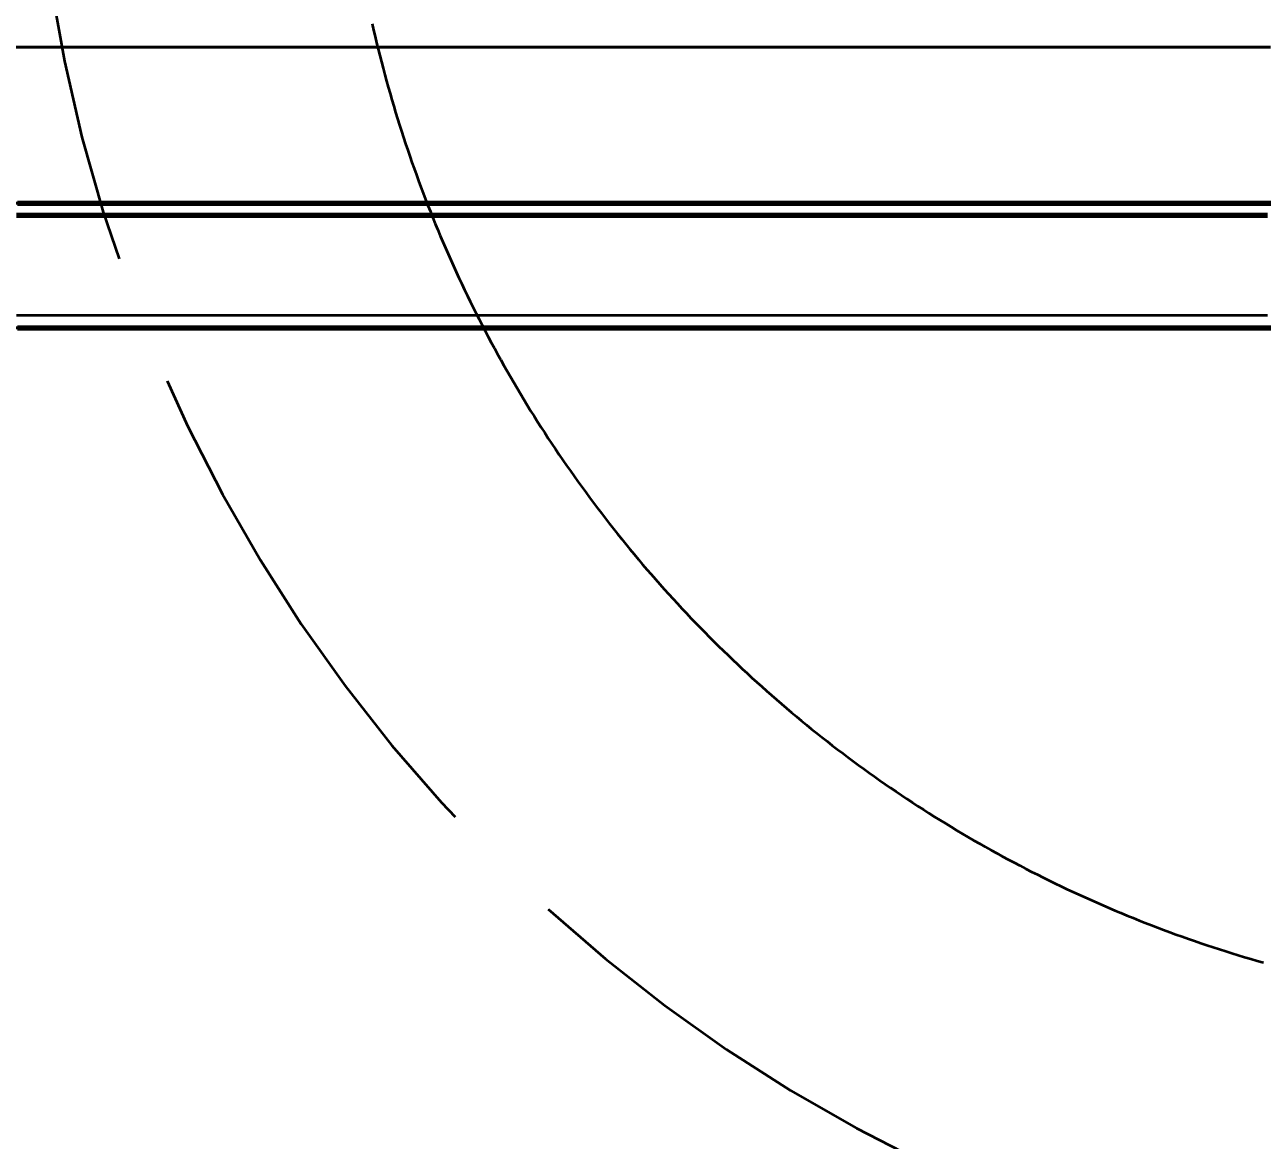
# Model space of a CAD drawing. Header units: millimetres. Extents: x 0 to 2382, y 0 to 420.
# Drawn here: x 144.44 to 153.87, y 222.36 to 230.86 of the extents above; entities that cross this region are included whole.
import ezdxf

# ---------------------------------------------------------------- set-up
doc = ezdxf.new("R2010")
doc.units = ezdxf.units.MM
doc.linetypes.add('IRAM-E-TRAZOS', pattern=[5, 4, -1])
for name, color, linetype, lineweight in [('01-VISIBLE', 7, 'CONTINUOUS', 70), ('02-OCULTA', 4, 'IRAM-E-TRAZOS', 35), ('04-COTA', 3, 'CONTINUOUS', 18)]:
    doc.layers.add(name, color=color, linetype=linetype, lineweight=lineweight)
doc.styles.add('ISO3098', font='isocpeur.ttf')
doc.dimstyles.new('FLAMA-IRAM', dxfattribs={"dimtxt": 3.5, "dimasz": 3.5, "dimexe": 2, "dimexo": 1.5, "dimgap": 1, "dimtad": 1, "dimdec": 1, "dimtxsty": 'ISO3098', "dimblk": 'IRAM_FLECHA', "dimblk1": 'IRAM_FLECHA', "dimblk2": 'IRAM_FLECHA', "dimcen": 2.5, "dimclrd": 256, "dimclre": 256, "dimclrt": 256, "dimazin": 3, "dimtfac": 1, "dimtmove": 0, "dimatfit": 3, "dimlwd": 18, "dimlwe": 18})

# ---------------------------------------------------------------- blocks, each defined once
blk = doc.blocks.new('IRAM_FLECHA')
blk.add_solid([(0, 0), (-1, 0.125), (-1, -0.125)])

msp = doc.modelspace()

# ---------------------------------------------------------------- linework, layer by layer
at = {"layer": '01-VISIBLE'}
for points in [[(144.3875, 229.5), (144.485, 229.5), (144.5825, 229.5), (144.68, 229.5), (144.7775, 229.5), (144.875, 229.5), (144.9725, 229.5), (145.07, 229.5), (145.1675, 229.5), (145.265, 229.5), (145.3625, 229.5), (145.46, 229.5), (145.5575, 229.5), (145.655, 229.5), (145.7525, 229.5), (145.85, 229.5), (145.9475, 229.5), (146.045, 229.5), (146.1425, 229.5), (146.24, 229.5), (146.3375, 229.5), (146.435, 229.5), (146.5325, 229.5), (146.63, 229.5), (146.7275, 229.5), (146.825, 229.5), (146.9225, 229.5), (147.02, 229.5), (147.1175, 229.5), (147.215, 229.5), (147.3125, 229.5), (147.41, 229.5), (147.5075, 229.5), (147.605, 229.5), (147.7025, 229.5), (147.8, 229.5), (147.8975, 229.5), (147.995, 229.5), (148.0925, 229.5), (148.19, 229.5), (148.2875, 229.5), (148.385, 229.5), (148.4825, 229.5), (148.58, 229.5), (148.6775, 229.5), (148.775, 229.5), (148.8725, 229.5), (148.97, 229.5), (149.0675, 229.5), (149.165, 229.5), (149.2625, 229.5), (149.36, 229.5), (149.4575, 229.5), (149.555, 229.5), (149.6525, 229.5), (149.75, 229.5), (149.8475, 229.5), (149.945, 229.5), (150.0425, 229.5), (150.14, 229.5), (150.2375, 229.5), (150.335, 229.5), (150.4325, 229.5), (150.53, 229.5), (150.6275, 229.5), (150.725, 229.5), (150.8225, 229.5), (150.92, 229.5), (151.0175, 229.5), (151.115, 229.5), (151.2125, 229.5), (151.31, 229.5), (151.4075, 229.5), (151.505, 229.5), (151.6025, 229.5), (151.7, 229.5), (151.7975, 229.5), (151.895, 229.5), (151.9925, 229.5), (152.09, 229.5), (152.1875, 229.5), (152.285, 229.5), (152.3825, 229.5), (152.48, 229.5), (152.5775, 229.5), (152.675, 229.5), (152.7725, 229.5), (152.87, 229.5), (152.9675, 229.5), (153.065, 229.5), (153.1625, 229.5), (153.26, 229.5), (153.3575, 229.5), (153.455, 229.5), (153.5525, 229.5), (153.65, 229.5), (153.7475, 229.5), (153.845, 229.5), (153.9425, 229.5)], [(153.9139, 229.405), (153.8176, 229.405), (153.7213, 229.405), (153.6249, 229.405), (153.5286, 229.405), (153.4323, 229.405), (153.336, 229.405), (153.2397, 229.405), (153.1434, 229.405), (153.0471, 229.405), (152.9508, 229.405), (152.8544, 229.405), (152.7581, 229.405), (152.6618, 229.405), (152.5655, 229.405), (152.4692, 229.405), (152.3729, 229.405), (152.2766, 229.405), (152.1803, 229.405), (152.0839, 229.405), (151.9876, 229.405), (151.8913, 229.405), (151.795, 229.405), (151.6987, 229.405), (151.6024, 229.405), (151.5061, 229.405), (151.4098, 229.405), (151.3134, 229.405), (151.2171, 229.405), (151.1208, 229.405), (151.0245, 229.405), (150.9282, 229.405), (150.8319, 229.405), (150.7356, 229.405), (150.6393, 229.405), (150.5429, 229.405), (150.4466, 229.405), (150.3503, 229.405), (150.254, 229.405), (150.1577, 229.405), (150.0614, 229.405), (149.9651, 229.405), (149.8688, 229.405), (149.7724, 229.405), (149.6761, 229.405), (149.5798, 229.405), (149.4835, 229.405), (149.3872, 229.405), (149.2909, 229.405), (149.1946, 229.405), (149.0983, 229.405), (149.0019, 229.405), (148.9056, 229.405), (148.8093, 229.405), (148.713, 229.405), (148.6167, 229.405), (148.5204, 229.405), (148.4241, 229.405), (148.3278, 229.405), (148.2314, 229.405), (148.1351, 229.405), (148.0388, 229.405), (147.9425, 229.405), (147.8462, 229.405), (147.7499, 229.405), (147.6536, 229.405), (147.5573, 229.405), (147.4609, 229.405), (147.3646, 229.405), (147.2683, 229.405), (147.172, 229.405), (147.0757, 229.405), (146.9794, 229.405), (146.8831, 229.405), (146.7868, 229.405), (146.6904, 229.405), (146.5941, 229.405), (146.4978, 229.405), (146.4015, 229.405), (146.3052, 229.405), (146.2089, 229.405), (146.1126, 229.405), (146.0163, 229.405), (145.9199, 229.405), (145.8236, 229.405), (145.7273, 229.405), (145.631, 229.405), (145.5347, 229.405), (145.4384, 229.405), (145.3421, 229.405), (145.2458, 229.405), (145.1494, 229.405), (145.0531, 229.405), (144.9568, 229.405), (144.8605, 229.405), (144.7642, 229.405), (144.6679, 229.405), (144.5716, 229.405), (144.4753, 229.405), (144.3789, 229.405)], [(144.3875, 228.55), (144.485, 228.55), (144.5825, 228.55), (144.68, 228.55), (144.7775, 228.55), (144.875, 228.55), (144.9725, 228.55), (145.07, 228.55), (145.1675, 228.55), (145.265, 228.55), (145.3625, 228.55), (145.46, 228.55), (145.5575, 228.55), (145.655, 228.55), (145.7525, 228.55), (145.85, 228.55), (145.9475, 228.55), (146.045, 228.55), (146.1425, 228.55), (146.24, 228.55), (146.3375, 228.55), (146.435, 228.55), (146.5325, 228.55), (146.63, 228.55), (146.7275, 228.55), (146.825, 228.55), (146.9225, 228.55), (147.02, 228.55), (147.1175, 228.55), (147.215, 228.55), (147.3125, 228.55), (147.41, 228.55), (147.5075, 228.55), (147.605, 228.55), (147.7025, 228.55), (147.8, 228.55), (147.8975, 228.55), (147.995, 228.55), (148.0925, 228.55), (148.19, 228.55), (148.2875, 228.55), (148.385, 228.55), (148.4825, 228.55), (148.58, 228.55), (148.6775, 228.55), (148.775, 228.55), (148.8725, 228.55), (148.97, 228.55), (149.0675, 228.55), (149.165, 228.55), (149.2625, 228.55), (149.36, 228.55), (149.4575, 228.55), (149.555, 228.55), (149.6525, 228.55), (149.75, 228.55), (149.8475, 228.55), (149.945, 228.55), (150.0425, 228.55), (150.14, 228.55), (150.2375, 228.55), (150.335, 228.55), (150.4325, 228.55), (150.53, 228.55), (150.6275, 228.55), (150.725, 228.55), (150.8225, 228.55), (150.92, 228.55), (151.0175, 228.55), (151.115, 228.55), (151.2125, 228.55), (151.31, 228.55), (151.4075, 228.55), (151.505, 228.55), (151.6025, 228.55), (151.7, 228.55), (151.7975, 228.55), (151.895, 228.55), (151.9925, 228.55), (152.09, 228.55), (152.1875, 228.55), (152.285, 228.55), (152.3825, 228.55), (152.48, 228.55), (152.5775, 228.55), (152.675, 228.55), (152.7725, 228.55), (152.87, 228.55), (152.9675, 228.55), (153.065, 228.55), (153.1625, 228.55), (153.26, 228.55), (153.3575, 228.55), (153.455, 228.55), (153.5525, 228.55), (153.65, 228.55), (153.7475, 228.55), (153.845, 228.55), (153.9425, 228.55)]]:
    msp.add_lwpolyline(points, dxfattribs=at)
at = {"layer": '02-OCULTA'}
for points in [[(147.0888, 230.8666), (147.1, 230.8179), (147.1114, 230.7691), (147.1231, 230.7205), (147.135, 230.6719), (147.1472, 230.6234), (147.1597, 230.575), (147.1724, 230.5266), (147.1853, 230.4782), (147.1985, 230.43), (147.212, 230.3818), (147.2257, 230.3337), (147.2396, 230.2856), (147.2538, 230.2377), (147.2683, 230.1898), (147.2829, 230.142), (147.2979, 230.0942), (147.3131, 230.0465), (147.3285, 229.999), (147.3442, 229.9515), (147.3601, 229.904), (147.3763, 229.8567), (147.3927, 229.8094), (147.4094, 229.7623), (147.4263, 229.7152), (147.4434, 229.6682), (147.4608, 229.6213), (147.4785, 229.5745), (147.4963, 229.5277), (147.5145, 229.4811), (147.5328, 229.4346), (147.5514, 229.3881), (147.5703, 229.3418), (147.5894, 229.2956), (147.6087, 229.2494), (147.6282, 229.2034), (147.648, 229.1574), (147.6681, 229.1116), (147.6884, 229.0659), (147.7089, 229.0202), (147.7296, 228.9747), (147.7506, 228.9293), (147.7718, 228.884), (147.7933, 228.8388), (147.815, 228.7937), (147.8369, 228.7487), (147.8591, 228.7039), (147.8814, 228.6592), (147.9041, 228.6145), (147.9269, 228.57), (147.95, 228.5256), (147.9733, 228.4814), (147.9968, 228.4372), (148.0206, 228.3932), (148.0446, 228.3493), (148.0688, 228.3056), (148.0933, 228.2619), (148.118, 228.2184), (148.1429, 228.175), (148.168, 228.1317), (148.1933, 228.0886), (148.2189, 228.0456), (148.2447, 228.0028), (148.2707, 227.96), (148.297, 227.9174), (148.3234, 227.875), (148.3501, 227.8327), (148.377, 227.7905), (148.4041, 227.7484), (148.4314, 227.7065), (148.459, 227.6648), (148.4868, 227.6232), (148.5147, 227.5817), (148.5429, 227.5404), (148.5714, 227.4992), (148.6, 227.4582), (148.6288, 227.4173), (148.6579, 227.3766), (148.6871, 227.336), (148.7166, 227.2955), (148.7463, 227.2553), (148.7761, 227.2152), (148.8062, 227.1752), (148.8365, 227.1354), (148.867, 227.0957), (148.8977, 227.0562), (148.9287, 227.0169), (148.9598, 226.9777), (148.9911, 226.9387), (149.0226, 226.8999), (149.0543, 226.8612), (149.0863, 226.8227), (149.1184, 226.7843), (149.1507, 226.7461), (149.1832, 226.7081), (149.216, 226.6703), (149.2489, 226.6326), (149.282, 226.5951), (149.3153, 226.5578), (149.3488, 226.5206), (149.3825, 226.4836), (149.4163, 226.4468), (149.4504, 226.4102), (149.4847, 226.3737), (149.5191, 226.3374), (149.5537, 226.3013), (149.5886, 226.2654), (149.6236, 226.2297), (149.6588, 226.1941), (149.6941, 226.1588), (149.7297, 226.1236), (149.7654, 226.0886), (149.8013, 226.0537), (149.8374, 226.0191), (149.8737, 225.9847), (149.9102, 225.9504), (149.9468, 225.9163), (149.9836, 225.8824), (150.0206, 225.8488), (150.0578, 225.8153), (150.0951, 225.782), (150.1326, 225.7489), (150.1703, 225.716), (150.2081, 225.6832), (150.2461, 225.6507), (150.2843, 225.6184), (150.3227, 225.5863), (150.3612, 225.5544), (150.3999, 225.5226), (150.4387, 225.4911), (150.4777, 225.4598), (150.5169, 225.4287), (150.5562, 225.3978), (150.5957, 225.367), (150.6354, 225.3365), (150.6752, 225.3062), (150.7152, 225.2761), (150.7553, 225.2463), (150.7955, 225.2166), (150.836, 225.1871), (150.8766, 225.1579), (150.9173, 225.1288), (150.9582, 225.1), (150.9992, 225.0714), (151.0404, 225.0429), (151.0817, 225.0147), (151.1232, 224.9868), (151.1648, 224.959), (151.2065, 224.9314), (151.2484, 224.9041), (151.2905, 224.877), (151.3327, 224.8501), (151.375, 224.8234), (151.4174, 224.797), (151.46, 224.7707), (151.5028, 224.7447), (151.5456, 224.7189), (151.5886, 224.6933), (151.6317, 224.668), (151.675, 224.6429), (151.7184, 224.618), (151.7619, 224.5933), (151.8056, 224.5688), (151.8493, 224.5446), (151.8932, 224.5206), (151.9372, 224.4968), (151.9814, 224.4733), (152.0256, 224.45), (152.07, 224.4269), (152.1145, 224.4041), (152.1592, 224.3814), (152.2039, 224.359), (152.2487, 224.3369), (152.2937, 224.315), (152.3388, 224.2933), (152.384, 224.2718), (152.4293, 224.2506), (152.4747, 224.2296), (152.5202, 224.2089), (152.5659, 224.1884), (152.6116, 224.1681), (152.6574, 224.148), (152.7034, 224.1282), (152.7494, 224.1087), (152.7956, 224.0893), (152.8418, 224.0703), (152.8881, 224.0514), (152.9346, 224.0328), (152.9811, 224.0145), (153.0277, 223.9963), (153.0745, 223.9785), (153.1213, 223.9608), (153.1682, 223.9434), (153.2152, 223.9263), (153.2623, 223.9094), (153.3094, 223.8927), (153.3567, 223.8763), (153.404, 223.8601), (153.4515, 223.8442), (153.499, 223.8285), (153.5465, 223.8131), (153.5942, 223.7979), (153.642, 223.7829), (153.6898, 223.7683), (153.7377, 223.7538), (153.7856, 223.7396), (153.8337, 223.7257), (153.8818, 223.712)], [(147.0888, 230.8666), (147.1, 230.8179), (147.1114, 230.7691), (147.1231, 230.7205), (147.135, 230.6719), (147.1472, 230.6234), (147.1597, 230.575), (147.1724, 230.5266), (147.1853, 230.4782), (147.1985, 230.43), (147.212, 230.3818), (147.2257, 230.3337), (147.2396, 230.2856), (147.2538, 230.2377), (147.2683, 230.1898), (147.2829, 230.142), (147.2979, 230.0942), (147.3131, 230.0465), (147.3285, 229.999), (147.3442, 229.9515), (147.3601, 229.904), (147.3763, 229.8567), (147.3927, 229.8094), (147.4094, 229.7623), (147.4263, 229.7152), (147.4434, 229.6682), (147.4608, 229.6213), (147.4785, 229.5745), (147.4963, 229.5277), (147.5145, 229.4811), (147.5328, 229.4346), (147.5514, 229.3881), (147.5703, 229.3418), (147.5894, 229.2956), (147.6087, 229.2494), (147.6282, 229.2034), (147.648, 229.1574), (147.6681, 229.1116), (147.6884, 229.0659), (147.7089, 229.0202), (147.7296, 228.9747), (147.7506, 228.9293), (147.7718, 228.884), (147.7933, 228.8388), (147.815, 228.7937), (147.8369, 228.7487), (147.8591, 228.7039), (147.8814, 228.6592), (147.9041, 228.6145), (147.9269, 228.57), (147.95, 228.5256), (147.9733, 228.4814), (147.9968, 228.4372), (148.0206, 228.3932), (148.0446, 228.3493), (148.0688, 228.3056), (148.0933, 228.2619), (148.118, 228.2184), (148.1429, 228.175), (148.168, 228.1317), (148.1933, 228.0886), (148.2189, 228.0456), (148.2447, 228.0028), (148.2707, 227.96), (148.297, 227.9174), (148.3234, 227.875), (148.3501, 227.8327), (148.377, 227.7905), (148.4041, 227.7484), (148.4314, 227.7065), (148.459, 227.6648), (148.4868, 227.6232), (148.5147, 227.5817), (148.5429, 227.5404), (148.5714, 227.4992), (148.6, 227.4582), (148.6288, 227.4173), (148.6579, 227.3766), (148.6871, 227.336), (148.7166, 227.2955), (148.7463, 227.2553), (148.7761, 227.2152), (148.8062, 227.1752), (148.8365, 227.1354), (148.867, 227.0957), (148.8977, 227.0562), (148.9287, 227.0169), (148.9598, 226.9777), (148.9911, 226.9387), (149.0226, 226.8999), (149.0543, 226.8612), (149.0863, 226.8227), (149.1184, 226.7843), (149.1507, 226.7461), (149.1832, 226.7081), (149.216, 226.6703), (149.2489, 226.6326), (149.282, 226.5951), (149.3153, 226.5578), (149.3488, 226.5206), (149.3825, 226.4836), (149.4163, 226.4468), (149.4504, 226.4102), (149.4847, 226.3737), (149.5191, 226.3374), (149.5537, 226.3013), (149.5886, 226.2654), (149.6236, 226.2297), (149.6588, 226.1941), (149.6941, 226.1588), (149.7297, 226.1236), (149.7654, 226.0886), (149.8013, 226.0537), (149.8374, 226.0191), (149.8737, 225.9847), (149.9102, 225.9504), (149.9468, 225.9163), (149.9836, 225.8824), (150.0206, 225.8488), (150.0578, 225.8153), (150.0951, 225.782), (150.1326, 225.7489), (150.1703, 225.716), (150.2081, 225.6832), (150.2461, 225.6507), (150.2843, 225.6184), (150.3227, 225.5863), (150.3612, 225.5544), (150.3999, 225.5226), (150.4387, 225.4911), (150.4777, 225.4598), (150.5169, 225.4287), (150.5562, 225.3978), (150.5957, 225.367), (150.6354, 225.3365), (150.6752, 225.3062), (150.7152, 225.2761), (150.7553, 225.2463), (150.7955, 225.2166), (150.836, 225.1871), (150.8766, 225.1579), (150.9173, 225.1288), (150.9582, 225.1), (150.9992, 225.0714), (151.0404, 225.0429), (151.0817, 225.0147), (151.1232, 224.9868), (151.1648, 224.959), (151.2065, 224.9314), (151.2484, 224.9041), (151.2905, 224.877), (151.3327, 224.8501), (151.375, 224.8234), (151.4174, 224.797), (151.46, 224.7707), (151.5028, 224.7447), (151.5456, 224.7189), (151.5886, 224.6933), (151.6317, 224.668), (151.675, 224.6429), (151.7184, 224.618), (151.7619, 224.5933), (151.8056, 224.5688), (151.8493, 224.5446), (151.8932, 224.5206), (151.9372, 224.4968), (151.9814, 224.4733), (152.0256, 224.45), (152.07, 224.4269), (152.1145, 224.4041), (152.1592, 224.3814), (152.2039, 224.359), (152.2487, 224.3369), (152.2937, 224.315), (152.3388, 224.2933), (152.384, 224.2718), (152.4293, 224.2506), (152.4747, 224.2296), (152.5202, 224.2089), (152.5659, 224.1884), (152.6116, 224.1681), (152.6574, 224.148), (152.7034, 224.1282), (152.7494, 224.1087), (152.7956, 224.0893), (152.8418, 224.0703), (152.8881, 224.0514), (152.9346, 224.0328), (152.9811, 224.0145), (153.0277, 223.9963), (153.0745, 223.9785), (153.1213, 223.9608), (153.1682, 223.9434), (153.2152, 223.9263), (153.2623, 223.9094), (153.3094, 223.8927), (153.3567, 223.8763), (153.404, 223.8601), (153.4515, 223.8442), (153.499, 223.8285), (153.5465, 223.8131), (153.5942, 223.7979), (153.642, 223.7829), (153.6898, 223.7683), (153.7377, 223.7538), (153.7856, 223.7396), (153.8337, 223.7257), (153.8818, 223.712)], [(153.8876, 230.6875), (153.7925, 230.6875), (153.6974, 230.6875), (153.6023, 230.6875), (153.5071, 230.6875), (153.412, 230.6875), (153.3169, 230.6875), (153.2218, 230.6875), (153.1266, 230.6875), (153.0315, 230.6875), (152.9364, 230.6875), (152.8413, 230.6875), (152.7461, 230.6875), (152.651, 230.6875), (152.5559, 230.6875), (152.4608, 230.6875), (152.3656, 230.6875), (152.2705, 230.6875), (152.1754, 230.6875), (152.0803, 230.6875), (151.9851, 230.6875), (151.89, 230.6875), (151.7949, 230.6875), (151.6998, 230.6875), (151.6046, 230.6875), (151.5095, 230.6875), (151.4144, 230.6875), (151.3193, 230.6875), (151.2241, 230.6875), (151.129, 230.6875), (151.0339, 230.6875), (150.9388, 230.6875), (150.8436, 230.6875), (150.7485, 230.6875), (150.6534, 230.6875), (150.5583, 230.6875), (150.4631, 230.6875), (150.368, 230.6875), (150.2729, 230.6875), (150.1778, 230.6875), (150.0826, 230.6875), (149.9875, 230.6875), (149.8924, 230.6875), (149.7973, 230.6875), (149.7021, 230.6875), (149.607, 230.6875), (149.5119, 230.6875), (149.4168, 230.6875), (149.3216, 230.6875), (149.2265, 230.6875), (149.1314, 230.6875), (149.0363, 230.6875), (148.9411, 230.6875), (148.846, 230.6875), (148.7509, 230.6875), (148.6558, 230.6875), (148.5606, 230.6875), (148.4655, 230.6875), (148.3704, 230.6875), (148.2753, 230.6875), (148.1801, 230.6875), (148.085, 230.6875), (147.9899, 230.6875), (147.8948, 230.6875), (147.7996, 230.6875), (147.7045, 230.6875), (147.6094, 230.6875), (147.5143, 230.6875), (147.4191, 230.6875), (147.324, 230.6875), (147.2289, 230.6875), (147.1338, 230.6875), (147.0386, 230.6875), (146.9435, 230.6875), (146.8484, 230.6875), (146.7533, 230.6875), (146.6581, 230.6875), (146.563, 230.6875), (146.4679, 230.6875), (146.3728, 230.6875), (146.2776, 230.6875), (146.1825, 230.6875), (146.0874, 230.6875), (145.9923, 230.6875), (145.8971, 230.6875), (145.802, 230.6875), (145.7069, 230.6875), (145.6118, 230.6875), (145.5166, 230.6875), (145.4215, 230.6875), (145.3264, 230.6875), (145.2313, 230.6875), (145.1361, 230.6875), (145.041, 230.6875), (144.9459, 230.6875), (144.8508, 230.6875), (144.7556, 230.6875), (144.6605, 230.6875), (144.5654, 230.6875), (144.4703, 230.6875), (144.3751, 230.6875)], [(144.3751, 230.6875), (144.4703, 230.6875), (144.5654, 230.6875), (144.6605, 230.6875), (144.7556, 230.6875), (144.8508, 230.6875), (144.9459, 230.6875), (145.041, 230.6875), (145.1361, 230.6875), (145.2313, 230.6875), (145.3264, 230.6875), (145.4215, 230.6875), (145.5166, 230.6875), (145.6118, 230.6875), (145.7069, 230.6875), (145.802, 230.6875), (145.8971, 230.6875), (145.9923, 230.6875), (146.0874, 230.6875), (146.1825, 230.6875), (146.2776, 230.6875), (146.3728, 230.6875), (146.4679, 230.6875), (146.563, 230.6875), (146.6581, 230.6875), (146.7533, 230.6875), (146.8484, 230.6875), (146.9435, 230.6875), (147.0386, 230.6875), (147.1338, 230.6875), (147.2289, 230.6875), (147.324, 230.6875), (147.4191, 230.6875), (147.5143, 230.6875), (147.6094, 230.6875), (147.7045, 230.6875), (147.7996, 230.6875), (147.8948, 230.6875), (147.9899, 230.6875), (148.085, 230.6875), (148.1801, 230.6875), (148.2753, 230.6875), (148.3704, 230.6875), (148.4655, 230.6875), (148.5606, 230.6875), (148.6558, 230.6875), (148.7509, 230.6875), (148.846, 230.6875), (148.9411, 230.6875), (149.0363, 230.6875), (149.1314, 230.6875), (149.2265, 230.6875), (149.3216, 230.6875), (149.4168, 230.6875), (149.5119, 230.6875), (149.607, 230.6875), (149.7021, 230.6875), (149.7973, 230.6875), (149.8924, 230.6875), (149.9875, 230.6875), (150.0826, 230.6875), (150.1778, 230.6875), (150.2729, 230.6875), (150.368, 230.6875), (150.4631, 230.6875), (150.5583, 230.6875), (150.6534, 230.6875), (150.7485, 230.6875), (150.8436, 230.6875), (150.9388, 230.6875), (151.0339, 230.6875), (151.129, 230.6875), (151.2241, 230.6875), (151.3193, 230.6875), (151.4144, 230.6875), (151.5095, 230.6875), (151.6046, 230.6875), (151.6998, 230.6875), (151.7949, 230.6875), (151.89, 230.6875), (151.9851, 230.6875), (152.0803, 230.6875), (152.1754, 230.6875), (152.2705, 230.6875), (152.3656, 230.6875), (152.4608, 230.6875), (152.5559, 230.6875), (152.651, 230.6875), (152.7461, 230.6875), (152.8413, 230.6875), (152.9364, 230.6875), (153.0315, 230.6875), (153.1266, 230.6875), (153.2218, 230.6875), (153.3169, 230.6875), (153.412, 230.6875), (153.5071, 230.6875), (153.6023, 230.6875), (153.6974, 230.6875), (153.7925, 230.6875), (153.8876, 230.6875)], [(153.935, 230.6875), (153.8423, 230.6875), (153.7495, 230.6875), (153.6568, 230.6875), (153.564, 230.6875), (153.4713, 230.6875), (153.3785, 230.6875), (153.2858, 230.6875), (153.193, 230.6875), (153.1003, 230.6875), (153.0075, 230.6875), (152.9148, 230.6875), (152.822, 230.6875), (152.7293, 230.6875), (152.6365, 230.6875), (152.5438, 230.6875), (152.451, 230.6875), (152.3583, 230.6875), (152.2655, 230.6875), (152.1728, 230.6875), (152.08, 230.6875), (151.9873, 230.6875), (151.8945, 230.6875), (151.8018, 230.6875), (151.709, 230.6875), (151.6163, 230.6875), (151.5235, 230.6875), (151.4308, 230.6875), (151.338, 230.6875), (151.2453, 230.6875), (151.1525, 230.6875), (151.0598, 230.6875), (150.967, 230.6875), (150.8743, 230.6875), (150.7815, 230.6875), (150.6888, 230.6875), (150.596, 230.6875), (150.5033, 230.6875), (150.4105, 230.6875), (150.3178, 230.6875), (150.225, 230.6875), (150.1323, 230.6875), (150.0395, 230.6875), (149.9468, 230.6875), (149.854, 230.6875), (149.7613, 230.6875), (149.6685, 230.6875), (149.5758, 230.6875), (149.483, 230.6875), (149.3903, 230.6875), (149.2975, 230.6875), (149.2048, 230.6875), (149.112, 230.6875), (149.0193, 230.6875), (148.9265, 230.6875), (148.8338, 230.6875), (148.741, 230.6875), (148.6483, 230.6875), (148.5555, 230.6875), (148.4628, 230.6875), (148.37, 230.6875), (148.2773, 230.6875), (148.1845, 230.6875), (148.0918, 230.6875), (147.999, 230.6875), (147.9063, 230.6875), (147.8135, 230.6875), (147.7208, 230.6875), (147.628, 230.6875), (147.5353, 230.6875), (147.4425, 230.6875), (147.3498, 230.6875), (147.257, 230.6875), (147.1643, 230.6875), (147.0715, 230.6875), (146.9788, 230.6875), (146.886, 230.6875), (146.7933, 230.6875), (146.7005, 230.6875), (146.6078, 230.6875), (146.515, 230.6875), (146.4223, 230.6875), (146.3295, 230.6875), (146.2368, 230.6875), (146.144, 230.6875), (146.0513, 230.6875), (145.9585, 230.6875), (145.8658, 230.6875), (145.773, 230.6875), (145.6803, 230.6875), (145.5875, 230.6875), (145.4948, 230.6875), (145.402, 230.6875), (145.3093, 230.6875), (145.2165, 230.6875), (145.1238, 230.6875), (145.031, 230.6875), (144.9383, 230.6875), (144.8455, 230.6875), (144.7528, 230.6875), (144.66, 230.6875), (144.5673, 230.6875), (144.4745, 230.6875), (144.3818, 230.6875)], [(144.3818, 230.6875), (144.4745, 230.6875), (144.5673, 230.6875), (144.66, 230.6875), (144.7528, 230.6875), (144.8455, 230.6875), (144.9383, 230.6875), (145.031, 230.6875), (145.1238, 230.6875), (145.2165, 230.6875), (145.3093, 230.6875), (145.402, 230.6875), (145.4948, 230.6875), (145.5875, 230.6875), (145.6803, 230.6875), (145.773, 230.6875), (145.8658, 230.6875), (145.9585, 230.6875), (146.0513, 230.6875), (146.144, 230.6875), (146.2368, 230.6875), (146.3295, 230.6875), (146.4223, 230.6875), (146.515, 230.6875), (146.6078, 230.6875), (146.7005, 230.6875), (146.7933, 230.6875), (146.886, 230.6875), (146.9788, 230.6875), (147.0715, 230.6875), (147.1643, 230.6875), (147.257, 230.6875), (147.3498, 230.6875), (147.4425, 230.6875), (147.5353, 230.6875), (147.628, 230.6875), (147.7208, 230.6875), (147.8135, 230.6875), (147.9063, 230.6875), (147.999, 230.6875), (148.0918, 230.6875), (148.1845, 230.6875), (148.2773, 230.6875), (148.37, 230.6875), (148.4628, 230.6875), (148.5555, 230.6875), (148.6483, 230.6875), (148.741, 230.6875), (148.8338, 230.6875), (148.9265, 230.6875), (149.0193, 230.6875), (149.112, 230.6875), (149.2048, 230.6875), (149.2975, 230.6875), (149.3903, 230.6875), (149.483, 230.6875), (149.5758, 230.6875), (149.6685, 230.6875), (149.7613, 230.6875), (149.854, 230.6875), (149.9468, 230.6875), (150.0395, 230.6875), (150.1323, 230.6875), (150.225, 230.6875), (150.3178, 230.6875), (150.4105, 230.6875), (150.5033, 230.6875), (150.596, 230.6875), (150.6888, 230.6875), (150.7815, 230.6875), (150.8743, 230.6875), (150.967, 230.6875), (151.0598, 230.6875), (151.1525, 230.6875), (151.2453, 230.6875), (151.338, 230.6875), (151.4308, 230.6875), (151.5235, 230.6875), (151.6163, 230.6875), (151.709, 230.6875), (151.8018, 230.6875), (151.8945, 230.6875), (151.9873, 230.6875), (152.08, 230.6875), (152.1728, 230.6875), (152.2655, 230.6875), (152.3583, 230.6875), (152.451, 230.6875), (152.5438, 230.6875), (152.6365, 230.6875), (152.7293, 230.6875), (152.822, 230.6875), (152.9148, 230.6875), (153.0075, 230.6875), (153.1003, 230.6875), (153.193, 230.6875), (153.2858, 230.6875), (153.3785, 230.6875), (153.4713, 230.6875), (153.564, 230.6875), (153.6568, 230.6875), (153.7495, 230.6875), (153.8423, 230.6875), (153.935, 230.6875)], [(153.8876, 229.5), (153.7925, 229.5), (153.6974, 229.5), (153.6023, 229.5), (153.5071, 229.5), (153.412, 229.5), (153.3169, 229.5), (153.2218, 229.5), (153.1266, 229.5), (153.0315, 229.5), (152.9364, 229.5), (152.8413, 229.5), (152.7461, 229.5), (152.651, 229.5), (152.5559, 229.5), (152.4608, 229.5), (152.3656, 229.5), (152.2705, 229.5), (152.1754, 229.5), (152.0803, 229.5), (151.9851, 229.5), (151.89, 229.5), (151.7949, 229.5), (151.6998, 229.5), (151.6046, 229.5), (151.5095, 229.5), (151.4144, 229.5), (151.3193, 229.5), (151.2241, 229.5), (151.129, 229.5), (151.0339, 229.5), (150.9388, 229.5), (150.8436, 229.5), (150.7485, 229.5), (150.6534, 229.5), (150.5583, 229.5), (150.4631, 229.5), (150.368, 229.5), (150.2729, 229.5), (150.1778, 229.5), (150.0826, 229.5), (149.9875, 229.5), (149.8924, 229.5), (149.7973, 229.5), (149.7021, 229.5), (149.607, 229.5), (149.5119, 229.5), (149.4168, 229.5), (149.3216, 229.5), (149.2265, 229.5), (149.1314, 229.5), (149.0363, 229.5), (148.9411, 229.5), (148.846, 229.5), (148.7509, 229.5), (148.6558, 229.5), (148.5606, 229.5), (148.4655, 229.5), (148.3704, 229.5), (148.2753, 229.5), (148.1801, 229.5), (148.085, 229.5), (147.9899, 229.5), (147.8948, 229.5), (147.7996, 229.5), (147.7045, 229.5), (147.6094, 229.5), (147.5143, 229.5), (147.4191, 229.5), (147.324, 229.5), (147.2289, 229.5), (147.1338, 229.5), (147.0386, 229.5), (146.9435, 229.5), (146.8484, 229.5), (146.7533, 229.5), (146.6581, 229.5), (146.563, 229.5), (146.4679, 229.5), (146.3728, 229.5), (146.2776, 229.5), (146.1825, 229.5), (146.0874, 229.5), (145.9923, 229.5), (145.8971, 229.5), (145.802, 229.5), (145.7069, 229.5), (145.6118, 229.5), (145.5166, 229.5), (145.4215, 229.5), (145.3264, 229.5), (145.2313, 229.5), (145.1361, 229.5), (145.041, 229.5), (144.9459, 229.5), (144.8508, 229.5), (144.7556, 229.5), (144.6605, 229.5), (144.5654, 229.5), (144.4703, 229.5), (144.3751, 229.5)], [(144.3751, 229.5), (144.4703, 229.5), (144.5654, 229.5), (144.6605, 229.5), (144.7556, 229.5), (144.8508, 229.5), (144.9459, 229.5), (145.041, 229.5), (145.1361, 229.5), (145.2313, 229.5), (145.3264, 229.5), (145.4215, 229.5), (145.5166, 229.5), (145.6118, 229.5), (145.7069, 229.5), (145.802, 229.5), (145.8971, 229.5), (145.9923, 229.5), (146.0874, 229.5), (146.1825, 229.5), (146.2776, 229.5), (146.3728, 229.5), (146.4679, 229.5), (146.563, 229.5), (146.6581, 229.5), (146.7533, 229.5), (146.8484, 229.5), (146.9435, 229.5), (147.0386, 229.5), (147.1338, 229.5), (147.2289, 229.5), (147.324, 229.5), (147.4191, 229.5), (147.5143, 229.5), (147.6094, 229.5), (147.7045, 229.5), (147.7996, 229.5), (147.8948, 229.5), (147.9899, 229.5), (148.085, 229.5), (148.1801, 229.5), (148.2753, 229.5), (148.3704, 229.5), (148.4655, 229.5), (148.5606, 229.5), (148.6558, 229.5), (148.7509, 229.5), (148.846, 229.5), (148.9411, 229.5), (149.0363, 229.5), (149.1314, 229.5), (149.2265, 229.5), (149.3216, 229.5), (149.4168, 229.5), (149.5119, 229.5), (149.607, 229.5), (149.7021, 229.5), (149.7973, 229.5), (149.8924, 229.5), (149.9875, 229.5), (150.0826, 229.5), (150.1778, 229.5), (150.2729, 229.5), (150.368, 229.5), (150.4631, 229.5), (150.5583, 229.5), (150.6534, 229.5), (150.7485, 229.5), (150.8436, 229.5), (150.9388, 229.5), (151.0339, 229.5), (151.129, 229.5), (151.2241, 229.5), (151.3193, 229.5), (151.4144, 229.5), (151.5095, 229.5), (151.6046, 229.5), (151.6998, 229.5), (151.7949, 229.5), (151.89, 229.5), (151.9851, 229.5), (152.0803, 229.5), (152.1754, 229.5), (152.2705, 229.5), (152.3656, 229.5), (152.4608, 229.5), (152.5559, 229.5), (152.651, 229.5), (152.7461, 229.5), (152.8413, 229.5), (152.9364, 229.5), (153.0315, 229.5), (153.1266, 229.5), (153.2218, 229.5), (153.3169, 229.5), (153.412, 229.5), (153.5071, 229.5), (153.6023, 229.5), (153.6974, 229.5), (153.7925, 229.5), (153.8876, 229.5)], [(153.8876, 229.5), (153.7925, 229.5), (153.6974, 229.5), (153.6023, 229.5), (153.5071, 229.5), (153.412, 229.5), (153.3169, 229.5), (153.2218, 229.5), (153.1266, 229.5), (153.0315, 229.5), (152.9364, 229.5), (152.8413, 229.5), (152.7461, 229.5), (152.651, 229.5), (152.5559, 229.5), (152.4608, 229.5), (152.3656, 229.5), (152.2705, 229.5), (152.1754, 229.5), (152.0803, 229.5), (151.9851, 229.5), (151.89, 229.5), (151.7949, 229.5), (151.6998, 229.5), (151.6046, 229.5), (151.5095, 229.5), (151.4144, 229.5), (151.3193, 229.5), (151.2241, 229.5), (151.129, 229.5), (151.0339, 229.5), (150.9388, 229.5), (150.8436, 229.5), (150.7485, 229.5), (150.6534, 229.5), (150.5583, 229.5), (150.4631, 229.5), (150.368, 229.5), (150.2729, 229.5), (150.1778, 229.5), (150.0826, 229.5), (149.9875, 229.5), (149.8924, 229.5), (149.7973, 229.5), (149.7021, 229.5), (149.607, 229.5), (149.5119, 229.5), (149.4168, 229.5), (149.3216, 229.5), (149.2265, 229.5), (149.1314, 229.5), (149.0363, 229.5), (148.9411, 229.5), (148.846, 229.5), (148.7509, 229.5), (148.6558, 229.5), (148.5606, 229.5), (148.4655, 229.5), (148.3704, 229.5), (148.2753, 229.5), (148.1801, 229.5), (148.085, 229.5), (147.9899, 229.5), (147.8948, 229.5), (147.7996, 229.5), (147.7045, 229.5), (147.6094, 229.5), (147.5143, 229.5), (147.4191, 229.5), (147.324, 229.5), (147.2289, 229.5), (147.1338, 229.5), (147.0386, 229.5), (146.9435, 229.5), (146.8484, 229.5), (146.7533, 229.5), (146.6581, 229.5), (146.563, 229.5), (146.4679, 229.5), (146.3728, 229.5), (146.2776, 229.5), (146.1825, 229.5), (146.0874, 229.5), (145.9923, 229.5), (145.8971, 229.5), (145.802, 229.5), (145.7069, 229.5), (145.6118, 229.5), (145.5166, 229.5), (145.4215, 229.5), (145.3264, 229.5), (145.2313, 229.5), (145.1361, 229.5), (145.041, 229.5), (144.9459, 229.5), (144.8508, 229.5), (144.7556, 229.5), (144.6605, 229.5), (144.5654, 229.5), (144.4703, 229.5), (144.3751, 229.5)], [(144.3751, 229.5), (144.4703, 229.5), (144.5654, 229.5), (144.6605, 229.5), (144.7556, 229.5), (144.8508, 229.5), (144.9459, 229.5), (145.041, 229.5), (145.1361, 229.5), (145.2313, 229.5), (145.3264, 229.5), (145.4215, 229.5), (145.5166, 229.5), (145.6118, 229.5), (145.7069, 229.5), (145.802, 229.5), (145.8971, 229.5), (145.9923, 229.5), (146.0874, 229.5), (146.1825, 229.5), (146.2776, 229.5), (146.3728, 229.5), (146.4679, 229.5), (146.563, 229.5), (146.6581, 229.5), (146.7533, 229.5), (146.8484, 229.5), (146.9435, 229.5), (147.0386, 229.5), (147.1338, 229.5), (147.2289, 229.5), (147.324, 229.5), (147.4191, 229.5), (147.5143, 229.5), (147.6094, 229.5), (147.7045, 229.5), (147.7996, 229.5), (147.8948, 229.5), (147.9899, 229.5), (148.085, 229.5), (148.1801, 229.5), (148.2753, 229.5), (148.3704, 229.5), (148.4655, 229.5), (148.5606, 229.5), (148.6558, 229.5), (148.7509, 229.5), (148.846, 229.5), (148.9411, 229.5), (149.0363, 229.5), (149.1314, 229.5), (149.2265, 229.5), (149.3216, 229.5), (149.4168, 229.5), (149.5119, 229.5), (149.607, 229.5), (149.7021, 229.5), (149.7973, 229.5), (149.8924, 229.5), (149.9875, 229.5), (150.0826, 229.5), (150.1778, 229.5), (150.2729, 229.5), (150.368, 229.5), (150.4631, 229.5), (150.5583, 229.5), (150.6534, 229.5), (150.7485, 229.5), (150.8436, 229.5), (150.9388, 229.5), (151.0339, 229.5), (151.129, 229.5), (151.2241, 229.5), (151.3193, 229.5), (151.4144, 229.5), (151.5095, 229.5), (151.6046, 229.5), (151.6998, 229.5), (151.7949, 229.5), (151.89, 229.5), (151.9851, 229.5), (152.0803, 229.5), (152.1754, 229.5), (152.2705, 229.5), (152.3656, 229.5), (152.4608, 229.5), (152.5559, 229.5), (152.651, 229.5), (152.7461, 229.5), (152.8413, 229.5), (152.9364, 229.5), (153.0315, 229.5), (153.1266, 229.5), (153.2218, 229.5), (153.3169, 229.5), (153.412, 229.5), (153.5071, 229.5), (153.6023, 229.5), (153.6974, 229.5), (153.7925, 229.5), (153.8876, 229.5)], [(153.935, 229.5), (153.8423, 229.5), (153.7495, 229.5), (153.6568, 229.5), (153.564, 229.5), (153.4713, 229.5), (153.3785, 229.5), (153.2858, 229.5), (153.193, 229.5), (153.1003, 229.5), (153.0075, 229.5), (152.9148, 229.5), (152.822, 229.5), (152.7293, 229.5), (152.6365, 229.5), (152.5438, 229.5), (152.451, 229.5), (152.3583, 229.5), (152.2655, 229.5), (152.1728, 229.5), (152.08, 229.5), (151.9873, 229.5), (151.8945, 229.5), (151.8018, 229.5), (151.709, 229.5), (151.6163, 229.5), (151.5235, 229.5), (151.4308, 229.5), (151.338, 229.5), (151.2453, 229.5), (151.1525, 229.5), (151.0598, 229.5), (150.967, 229.5), (150.8743, 229.5), (150.7815, 229.5), (150.6888, 229.5), (150.596, 229.5), (150.5033, 229.5), (150.4105, 229.5), (150.3178, 229.5), (150.225, 229.5), (150.1323, 229.5), (150.0395, 229.5), (149.9468, 229.5), (149.854, 229.5), (149.7613, 229.5), (149.6685, 229.5), (149.5758, 229.5), (149.483, 229.5), (149.3903, 229.5), (149.2975, 229.5), (149.2048, 229.5), (149.112, 229.5), (149.0193, 229.5), (148.9265, 229.5), (148.8338, 229.5), (148.741, 229.5), (148.6483, 229.5), (148.5555, 229.5), (148.4628, 229.5), (148.37, 229.5), (148.2773, 229.5), (148.1845, 229.5), (148.0918, 229.5), (147.999, 229.5), (147.9063, 229.5), (147.8135, 229.5), (147.7208, 229.5), (147.628, 229.5), (147.5353, 229.5), (147.4425, 229.5), (147.3498, 229.5), (147.257, 229.5), (147.1643, 229.5), (147.0715, 229.5), (146.9788, 229.5), (146.886, 229.5), (146.7933, 229.5), (146.7005, 229.5), (146.6078, 229.5), (146.515, 229.5), (146.4223, 229.5), (146.3295, 229.5), (146.2368, 229.5), (146.144, 229.5), (146.0513, 229.5), (145.9585, 229.5), (145.8658, 229.5), (145.773, 229.5), (145.6803, 229.5), (145.5875, 229.5), (145.4948, 229.5), (145.402, 229.5), (145.3093, 229.5), (145.2165, 229.5), (145.1238, 229.5), (145.031, 229.5), (144.9383, 229.5), (144.8455, 229.5), (144.7528, 229.5), (144.66, 229.5), (144.5673, 229.5), (144.4745, 229.5), (144.3818, 229.5)], [(144.3818, 229.5), (144.4745, 229.5), (144.5673, 229.5), (144.66, 229.5), (144.7528, 229.5), (144.8455, 229.5), (144.9383, 229.5), (145.031, 229.5), (145.1238, 229.5), (145.2165, 229.5), (145.3093, 229.5), (145.402, 229.5), (145.4948, 229.5), (145.5875, 229.5), (145.6803, 229.5), (145.773, 229.5), (145.8658, 229.5), (145.9585, 229.5), (146.0513, 229.5), (146.144, 229.5), (146.2368, 229.5), (146.3295, 229.5), (146.4223, 229.5), (146.515, 229.5), (146.6078, 229.5), (146.7005, 229.5), (146.7933, 229.5), (146.886, 229.5), (146.9788, 229.5), (147.0715, 229.5), (147.1643, 229.5), (147.257, 229.5), (147.3498, 229.5), (147.4425, 229.5), (147.5353, 229.5), (147.628, 229.5), (147.7208, 229.5), (147.8135, 229.5), (147.9063, 229.5), (147.999, 229.5), (148.0918, 229.5), (148.1845, 229.5), (148.2773, 229.5), (148.37, 229.5), (148.4628, 229.5), (148.5555, 229.5), (148.6483, 229.5), (148.741, 229.5), (148.8338, 229.5), (148.9265, 229.5), (149.0193, 229.5), (149.112, 229.5), (149.2048, 229.5), (149.2975, 229.5), (149.3903, 229.5), (149.483, 229.5), (149.5758, 229.5), (149.6685, 229.5), (149.7613, 229.5), (149.854, 229.5), (149.9468, 229.5), (150.0395, 229.5), (150.1323, 229.5), (150.225, 229.5), (150.3178, 229.5), (150.4105, 229.5), (150.5033, 229.5), (150.596, 229.5), (150.6888, 229.5), (150.7815, 229.5), (150.8743, 229.5), (150.967, 229.5), (151.0598, 229.5), (151.1525, 229.5), (151.2453, 229.5), (151.338, 229.5), (151.4308, 229.5), (151.5235, 229.5), (151.6163, 229.5), (151.709, 229.5), (151.8018, 229.5), (151.8945, 229.5), (151.9873, 229.5), (152.08, 229.5), (152.1728, 229.5), (152.2655, 229.5), (152.3583, 229.5), (152.451, 229.5), (152.5438, 229.5), (152.6365, 229.5), (152.7293, 229.5), (152.822, 229.5), (152.9148, 229.5), (153.0075, 229.5), (153.1003, 229.5), (153.193, 229.5), (153.2858, 229.5), (153.3785, 229.5), (153.4713, 229.5), (153.564, 229.5), (153.6568, 229.5), (153.7495, 229.5), (153.8423, 229.5), (153.935, 229.5)], [(153.9425, 229.5), (153.845, 229.5), (153.7475, 229.5), (153.65, 229.5), (153.5525, 229.5), (153.455, 229.5), (153.3575, 229.5), (153.26, 229.5), (153.1625, 229.5), (153.065, 229.5), (152.9675, 229.5), (152.87, 229.5), (152.7725, 229.5), (152.675, 229.5), (152.5775, 229.5), (152.48, 229.5), (152.3825, 229.5), (152.285, 229.5), (152.1875, 229.5), (152.09, 229.5), (151.9925, 229.5), (151.895, 229.5), (151.7975, 229.5), (151.7, 229.5), (151.6025, 229.5), (151.505, 229.5), (151.4075, 229.5), (151.31, 229.5), (151.2125, 229.5), (151.115, 229.5), (151.0175, 229.5), (150.92, 229.5), (150.8225, 229.5), (150.725, 229.5), (150.6275, 229.5), (150.53, 229.5), (150.4325, 229.5), (150.335, 229.5), (150.2375, 229.5), (150.14, 229.5), (150.0425, 229.5), (149.945, 229.5), (149.8475, 229.5), (149.75, 229.5), (149.6525, 229.5), (149.555, 229.5), (149.4575, 229.5), (149.36, 229.5), (149.2625, 229.5), (149.165, 229.5), (149.0675, 229.5), (148.97, 229.5), (148.8725, 229.5), (148.775, 229.5), (148.6775, 229.5), (148.58, 229.5), (148.4825, 229.5), (148.385, 229.5), (148.2875, 229.5), (148.19, 229.5), (148.0925, 229.5), (147.995, 229.5), (147.8975, 229.5), (147.8, 229.5), (147.7025, 229.5), (147.605, 229.5), (147.5075, 229.5), (147.41, 229.5), (147.3125, 229.5), (147.215, 229.5), (147.1175, 229.5), (147.02, 229.5), (146.9225, 229.5), (146.825, 229.5), (146.7275, 229.5), (146.63, 229.5), (146.5325, 229.5), (146.435, 229.5), (146.3375, 229.5), (146.24, 229.5), (146.1425, 229.5), (146.045, 229.5), (145.9475, 229.5), (145.85, 229.5), (145.7525, 229.5), (145.655, 229.5), (145.5575, 229.5), (145.46, 229.5), (145.3625, 229.5), (145.265, 229.5), (145.1675, 229.5), (145.07, 229.5), (144.9725, 229.5), (144.875, 229.5), (144.7775, 229.5), (144.68, 229.5), (144.5825, 229.5), (144.485, 229.5), (144.3875, 229.5)], [(153.8736, 229.405), (153.7783, 229.405), (153.6829, 229.405), (153.5875, 229.405), (153.4922, 229.405), (153.3968, 229.405), (153.3014, 229.405), (153.2061, 229.405), (153.1107, 229.405), (153.0154, 229.405), (152.92, 229.405), (152.8246, 229.405), (152.7293, 229.405), (152.6339, 229.405), (152.5385, 229.405), (152.4432, 229.405), (152.3478, 229.405), (152.2525, 229.405), (152.1571, 229.405), (152.0617, 229.405), (151.9664, 229.405), (151.871, 229.405), (151.7756, 229.405), (151.6803, 229.405), (151.5849, 229.405), (151.4896, 229.405), (151.3942, 229.405), (151.2988, 229.405), (151.2035, 229.405), (151.1081, 229.405), (151.0127, 229.405), (150.9174, 229.405), (150.822, 229.405), (150.7267, 229.405), (150.6313, 229.405), (150.5359, 229.405), (150.4406, 229.405), (150.3452, 229.405), (150.2498, 229.405), (150.1545, 229.405), (150.0591, 229.405), (149.9638, 229.405), (149.8684, 229.405), (149.773, 229.405), (149.6777, 229.405), (149.5823, 229.405), (149.4869, 229.405), (149.3916, 229.405), (149.2962, 229.405), (149.2009, 229.405), (149.1055, 229.405), (149.0101, 229.405), (148.9148, 229.405), (148.8194, 229.405), (148.724, 229.405), (148.6287, 229.405), (148.5333, 229.405), (148.438, 229.405), (148.3426, 229.405), (148.2472, 229.405), (148.1519, 229.405), (148.0565, 229.405), (147.9611, 229.405), (147.8658, 229.405), (147.7704, 229.405), (147.6751, 229.405), (147.5797, 229.405), (147.4843, 229.405), (147.389, 229.405), (147.2936, 229.405), (147.1982, 229.405), (147.1029, 229.405), (147.0075, 229.405), (146.9122, 229.405), (146.8168, 229.405), (146.7214, 229.405), (146.6261, 229.405), (146.5307, 229.405), (146.4353, 229.405), (146.34, 229.405), (146.2446, 229.405), (146.1493, 229.405), (146.0539, 229.405), (145.9585, 229.405), (145.8632, 229.405), (145.7678, 229.405), (145.6724, 229.405), (145.5771, 229.405), (145.4817, 229.405), (145.3864, 229.405), (145.291, 229.405), (145.1956, 229.405), (145.1003, 229.405), (145.0049, 229.405), (144.9095, 229.405), (144.8142, 229.405), (144.7188, 229.405), (144.6235, 229.405), (144.5281, 229.405), (144.4327, 229.405)], [(144.3789, 228.645), (144.4753, 228.645), (144.5716, 228.645), (144.6679, 228.645), (144.7642, 228.645), (144.8605, 228.645), (144.9568, 228.645), (145.0531, 228.645), (145.1494, 228.645), (145.2458, 228.645), (145.3421, 228.645), (145.4384, 228.645), (145.5347, 228.645), (145.631, 228.645), (145.7273, 228.645), (145.8236, 228.645), (145.9199, 228.645), (146.0163, 228.645), (146.1126, 228.645), (146.2089, 228.645), (146.3052, 228.645), (146.4015, 228.645), (146.4978, 228.645), (146.5941, 228.645), (146.6904, 228.645), (146.7868, 228.645), (146.8831, 228.645), (146.9794, 228.645), (147.0757, 228.645), (147.172, 228.645), (147.2683, 228.645), (147.3646, 228.645), (147.4609, 228.645), (147.5573, 228.645), (147.6536, 228.645), (147.7499, 228.645), (147.8462, 228.645), (147.9425, 228.645), (148.0388, 228.645), (148.1351, 228.645), (148.2314, 228.645), (148.3278, 228.645), (148.4241, 228.645), (148.5204, 228.645), (148.6167, 228.645), (148.713, 228.645), (148.8093, 228.645), (148.9056, 228.645), (149.0019, 228.645), (149.0983, 228.645), (149.1946, 228.645), (149.2909, 228.645), (149.3872, 228.645), (149.4835, 228.645), (149.5798, 228.645), (149.6761, 228.645), (149.7724, 228.645), (149.8688, 228.645), (149.9651, 228.645), (150.0614, 228.645), (150.1577, 228.645), (150.254, 228.645), (150.3503, 228.645), (150.4466, 228.645), (150.5429, 228.645), (150.6393, 228.645), (150.7356, 228.645), (150.8319, 228.645), (150.9282, 228.645), (151.0245, 228.645), (151.1208, 228.645), (151.2171, 228.645), (151.3134, 228.645), (151.4098, 228.645), (151.5061, 228.645), (151.6024, 228.645), (151.6987, 228.645), (151.795, 228.645), (151.8913, 228.645), (151.9876, 228.645), (152.0839, 228.645), (152.1803, 228.645), (152.2766, 228.645), (152.3729, 228.645), (152.4692, 228.645), (152.5655, 228.645), (152.6618, 228.645), (152.7581, 228.645), (152.8544, 228.645), (152.9508, 228.645), (153.0471, 228.645), (153.1434, 228.645), (153.2397, 228.645), (153.336, 228.645), (153.4323, 228.645), (153.5286, 228.645), (153.6249, 228.645), (153.7213, 228.645), (153.8176, 228.645), (153.9139, 228.645)], [(144.3789, 228.645), (144.4753, 228.645), (144.5716, 228.645), (144.6679, 228.645), (144.7642, 228.645), (144.8605, 228.645), (144.9568, 228.645), (145.0531, 228.645), (145.1494, 228.645), (145.2458, 228.645), (145.3421, 228.645), (145.4384, 228.645), (145.5347, 228.645), (145.631, 228.645), (145.7273, 228.645), (145.8236, 228.645), (145.9199, 228.645), (146.0163, 228.645), (146.1126, 228.645), (146.2089, 228.645), (146.3052, 228.645), (146.4015, 228.645), (146.4978, 228.645), (146.5941, 228.645), (146.6904, 228.645), (146.7868, 228.645), (146.8831, 228.645), (146.9794, 228.645), (147.0757, 228.645), (147.172, 228.645), (147.2683, 228.645), (147.3646, 228.645), (147.4609, 228.645), (147.5573, 228.645), (147.6536, 228.645), (147.7499, 228.645), (147.8462, 228.645), (147.9425, 228.645), (148.0388, 228.645), (148.1351, 228.645), (148.2314, 228.645), (148.3278, 228.645), (148.4241, 228.645), (148.5204, 228.645), (148.6167, 228.645), (148.713, 228.645), (148.8093, 228.645), (148.9056, 228.645), (149.0019, 228.645), (149.0983, 228.645), (149.1946, 228.645), (149.2909, 228.645), (149.3872, 228.645), (149.4835, 228.645), (149.5798, 228.645), (149.6761, 228.645), (149.7724, 228.645), (149.8688, 228.645), (149.9651, 228.645), (150.0614, 228.645), (150.1577, 228.645), (150.254, 228.645), (150.3503, 228.645), (150.4466, 228.645), (150.5429, 228.645), (150.6393, 228.645), (150.7356, 228.645), (150.8319, 228.645), (150.9282, 228.645), (151.0245, 228.645), (151.1208, 228.645), (151.2171, 228.645), (151.3134, 228.645), (151.4098, 228.645), (151.5061, 228.645), (151.6024, 228.645), (151.6987, 228.645), (151.795, 228.645), (151.8913, 228.645), (151.9876, 228.645), (152.0839, 228.645), (152.1803, 228.645), (152.2766, 228.645), (152.3729, 228.645), (152.4692, 228.645), (152.5655, 228.645), (152.6618, 228.645), (152.7581, 228.645), (152.8544, 228.645), (152.9508, 228.645), (153.0471, 228.645), (153.1434, 228.645), (153.2397, 228.645), (153.336, 228.645), (153.4323, 228.645), (153.5286, 228.645), (153.6249, 228.645), (153.7213, 228.645), (153.8176, 228.645), (153.9139, 228.645)], [(153.8876, 228.55), (153.7925, 228.55), (153.6974, 228.55), (153.6023, 228.55), (153.5071, 228.55), (153.412, 228.55), (153.3169, 228.55), (153.2218, 228.55), (153.1266, 228.55), (153.0315, 228.55), (152.9364, 228.55), (152.8413, 228.55), (152.7461, 228.55), (152.651, 228.55), (152.5559, 228.55), (152.4608, 228.55), (152.3656, 228.55), (152.2705, 228.55), (152.1754, 228.55), (152.0803, 228.55), (151.9851, 228.55), (151.89, 228.55), (151.7949, 228.55), (151.6998, 228.55), (151.6046, 228.55), (151.5095, 228.55), (151.4144, 228.55), (151.3193, 228.55), (151.2241, 228.55), (151.129, 228.55), (151.0339, 228.55), (150.9388, 228.55), (150.8436, 228.55), (150.7485, 228.55), (150.6534, 228.55), (150.5583, 228.55), (150.4631, 228.55), (150.368, 228.55), (150.2729, 228.55), (150.1778, 228.55), (150.0826, 228.55), (149.9875, 228.55), (149.8924, 228.55), (149.7973, 228.55), (149.7021, 228.55), (149.607, 228.55), (149.5119, 228.55), (149.4168, 228.55), (149.3216, 228.55), (149.2265, 228.55), (149.1314, 228.55), (149.0363, 228.55), (148.9411, 228.55), (148.846, 228.55), (148.7509, 228.55), (148.6558, 228.55), (148.5606, 228.55), (148.4655, 228.55), (148.3704, 228.55), (148.2753, 228.55), (148.1801, 228.55), (148.085, 228.55), (147.9899, 228.55), (147.8948, 228.55), (147.7996, 228.55), (147.7045, 228.55), (147.6094, 228.55), (147.5143, 228.55), (147.4191, 228.55), (147.324, 228.55), (147.2289, 228.55), (147.1338, 228.55), (147.0386, 228.55), (146.9435, 228.55), (146.8484, 228.55), (146.7533, 228.55), (146.6581, 228.55), (146.563, 228.55), (146.4679, 228.55), (146.3728, 228.55), (146.2776, 228.55), (146.1825, 228.55), (146.0874, 228.55), (145.9923, 228.55), (145.8971, 228.55), (145.802, 228.55), (145.7069, 228.55), (145.6118, 228.55), (145.5166, 228.55), (145.4215, 228.55), (145.3264, 228.55), (145.2313, 228.55), (145.1361, 228.55), (145.041, 228.55), (144.9459, 228.55), (144.8508, 228.55), (144.7556, 228.55), (144.6605, 228.55), (144.5654, 228.55), (144.4703, 228.55), (144.3751, 228.55)], [(144.3751, 228.55), (144.4703, 228.55), (144.5654, 228.55), (144.6605, 228.55), (144.7556, 228.55), (144.8508, 228.55), (144.9459, 228.55), (145.041, 228.55), (145.1361, 228.55), (145.2313, 228.55), (145.3264, 228.55), (145.4215, 228.55), (145.5166, 228.55), (145.6118, 228.55), (145.7069, 228.55), (145.802, 228.55), (145.8971, 228.55), (145.9923, 228.55), (146.0874, 228.55), (146.1825, 228.55), (146.2776, 228.55), (146.3728, 228.55), (146.4679, 228.55), (146.563, 228.55), (146.6581, 228.55), (146.7533, 228.55), (146.8484, 228.55), (146.9435, 228.55), (147.0386, 228.55), (147.1338, 228.55), (147.2289, 228.55), (147.324, 228.55), (147.4191, 228.55), (147.5143, 228.55), (147.6094, 228.55), (147.7045, 228.55), (147.7996, 228.55), (147.8948, 228.55), (147.9899, 228.55), (148.085, 228.55), (148.1801, 228.55), (148.2753, 228.55), (148.3704, 228.55), (148.4655, 228.55), (148.5606, 228.55), (148.6558, 228.55), (148.7509, 228.55), (148.846, 228.55), (148.9411, 228.55), (149.0363, 228.55), (149.1314, 228.55), (149.2265, 228.55), (149.3216, 228.55), (149.4168, 228.55), (149.5119, 228.55), (149.607, 228.55), (149.7021, 228.55), (149.7973, 228.55), (149.8924, 228.55), (149.9875, 228.55), (150.0826, 228.55), (150.1778, 228.55), (150.2729, 228.55), (150.368, 228.55), (150.4631, 228.55), (150.5583, 228.55), (150.6534, 228.55), (150.7485, 228.55), (150.8436, 228.55), (150.9388, 228.55), (151.0339, 228.55), (151.129, 228.55), (151.2241, 228.55), (151.3193, 228.55), (151.4144, 228.55), (151.5095, 228.55), (151.6046, 228.55), (151.6998, 228.55), (151.7949, 228.55), (151.89, 228.55), (151.9851, 228.55), (152.0803, 228.55), (152.1754, 228.55), (152.2705, 228.55), (152.3656, 228.55), (152.4608, 228.55), (152.5559, 228.55), (152.651, 228.55), (152.7461, 228.55), (152.8413, 228.55), (152.9364, 228.55), (153.0315, 228.55), (153.1266, 228.55), (153.2218, 228.55), (153.3169, 228.55), (153.412, 228.55), (153.5071, 228.55), (153.6023, 228.55), (153.6974, 228.55), (153.7925, 228.55), (153.8876, 228.55)], [(153.9425, 228.55), (153.845, 228.55), (153.7475, 228.55), (153.65, 228.55), (153.5525, 228.55), (153.455, 228.55), (153.3575, 228.55), (153.26, 228.55), (153.1625, 228.55), (153.065, 228.55), (152.9675, 228.55), (152.87, 228.55), (152.7725, 228.55), (152.675, 228.55), (152.5775, 228.55), (152.48, 228.55), (152.3825, 228.55), (152.285, 228.55), (152.1875, 228.55), (152.09, 228.55), (151.9925, 228.55), (151.895, 228.55), (151.7975, 228.55), (151.7, 228.55), (151.6025, 228.55), (151.505, 228.55), (151.4075, 228.55), (151.31, 228.55), (151.2125, 228.55), (151.115, 228.55), (151.0175, 228.55), (150.92, 228.55), (150.8225, 228.55), (150.725, 228.55), (150.6275, 228.55), (150.53, 228.55), (150.4325, 228.55), (150.335, 228.55), (150.2375, 228.55), (150.14, 228.55), (150.0425, 228.55), (149.945, 228.55), (149.8475, 228.55), (149.75, 228.55), (149.6525, 228.55), (149.555, 228.55), (149.4575, 228.55), (149.36, 228.55), (149.2625, 228.55), (149.165, 228.55), (149.0675, 228.55), (148.97, 228.55), (148.8725, 228.55), (148.775, 228.55), (148.6775, 228.55), (148.58, 228.55), (148.4825, 228.55), (148.385, 228.55), (148.2875, 228.55), (148.19, 228.55), (148.0925, 228.55), (147.995, 228.55), (147.8975, 228.55), (147.8, 228.55), (147.7025, 228.55), (147.605, 228.55), (147.5075, 228.55), (147.41, 228.55), (147.3125, 228.55), (147.215, 228.55), (147.1175, 228.55), (147.02, 228.55), (146.9225, 228.55), (146.825, 228.55), (146.7275, 228.55), (146.63, 228.55), (146.5325, 228.55), (146.435, 228.55), (146.3375, 228.55), (146.24, 228.55), (146.1425, 228.55), (146.045, 228.55), (145.9475, 228.55), (145.85, 228.55), (145.7525, 228.55), (145.655, 228.55), (145.5575, 228.55), (145.46, 228.55), (145.3625, 228.55), (145.265, 228.55), (145.1675, 228.55), (145.07, 228.55), (144.9725, 228.55), (144.875, 228.55), (144.7775, 228.55), (144.68, 228.55), (144.5825, 228.55), (144.485, 228.55), (144.3875, 228.55)]]:
    msp.add_lwpolyline(points, dxfattribs=at)
msp.add_arc((156.5, 233), 12, 180, -90, dxfattribs=at)
msp.add_arc((156.5, 233), 12, 180, -90, dxfattribs=at)

# ---------------------------------------------------------------- dimensions: what is measured, and where the dimension line sits
at = {"layer": '04-COTA'}
msp.add_linear_dim(base=(121, 216.5), p1=(140, 216.5), p2=(156.5, 313.7382), angle=90, dimstyle='FLAMA-IRAM', override={"dimlfac": 10}, dxfattribs=at).render()

doc.saveas('drawing.dxf')
